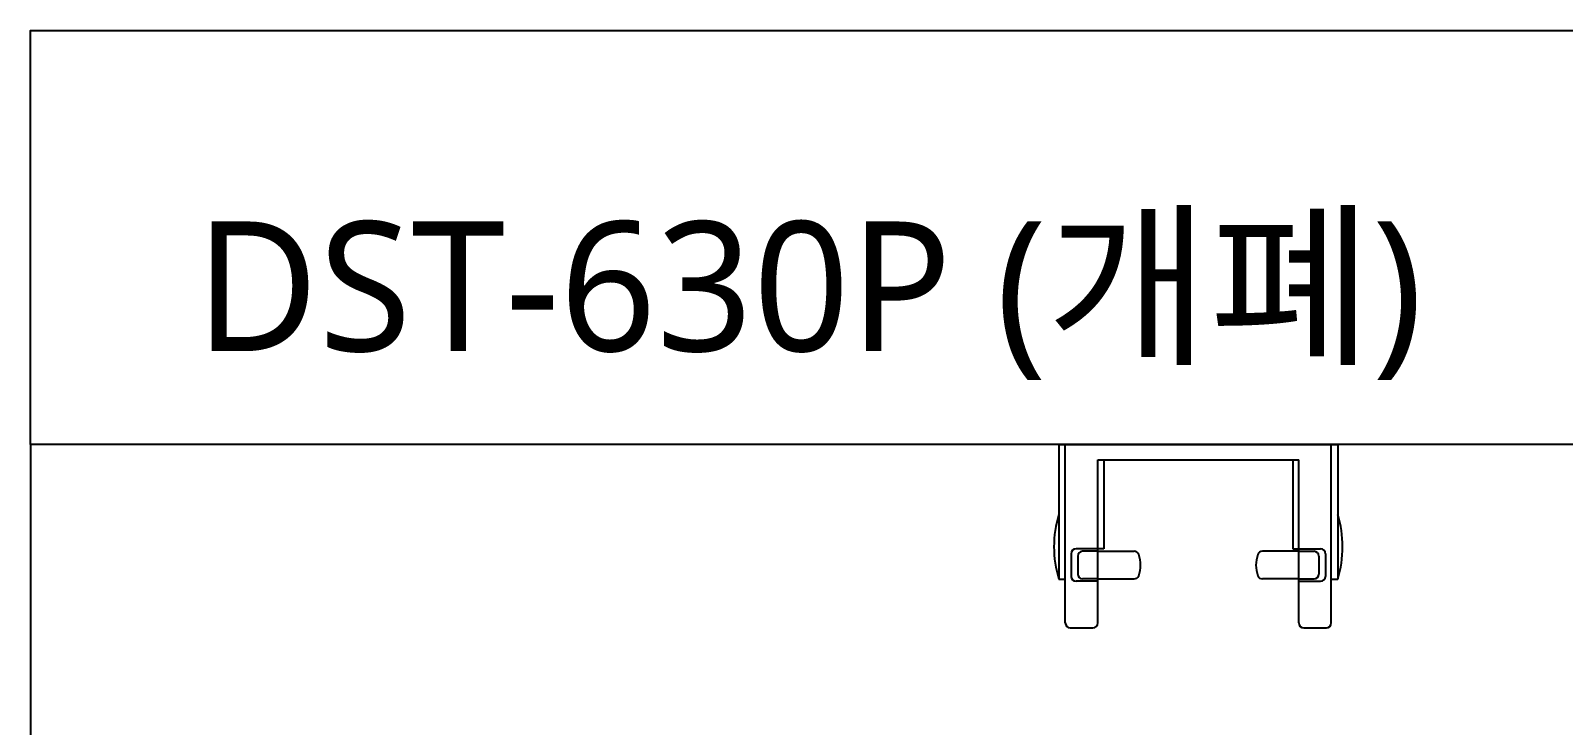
# Model space of a CAD drawing. Extents: x -4358 to 1981, y -50 to 2478.
# Drawn here: x -654 to 291, y 2049 to 2478 of the extents above; entities that cross this region are included whole.
import ezdxf

# ---------------------------------------------------------------- set-up
doc = ezdxf.new("R2010")
doc.units = 0
doc.header["$LTSCALE"] = 20
doc.header["$MEASUREMENT"] = 0
doc.layers.get('0').update_dxf_attribs({"linetype": 'CONTINUOUS'})
for name, color, linetype in [('3', 3, 'CONTINUOUS'), ('4', 4, 'CONTINUOUS'), ('6', 6, 'CONTINUOUS')]:
    doc.layers.add(name, color=color, linetype=linetype)
doc.styles.add('GHS', font='romans', dxfattribs={"bigfont": 'ghs'})

msp = doc.modelspace()

# ---------------------------------------------------------------- linework, layer by layer
at = {"layer": '3', "color": 7}
msp.add_lwpolyline([(-653.9, 2222.65), (-653.9, 2478.03), (1981.24, 2478.03), (1981.24, 297.62), (1273.6, 297.62)], dxfattribs=at)
at = {"layer": '4'}
for p, q in [((-19.9, 2222.65), (152.1, 2222.65)), ((-19.9, 2222.65), (-19.9, 2139.65)), ((-15.9, 2112.65), (-15.9, 2222.65)), ((148.1, 2112.65), (148.1, 2222.65)), ((152.1, 2222.65), (152.1, 2139.65)), ((4.1, 2213.35), (128.1, 2213.35)), ((4.1, 2112.65), (4.1, 2213.35)), ((7.87, 2213.35), (7.87, 2158.35)), ((124.33, 2213.35), (124.33, 2158.35)), ((128.1, 2112.65), (128.1, 2213.35)), ((-12.28, 2155.35), (-12.28, 2141.35)), ((4.1, 2158.35), (-9.28, 2158.35)), ((4.1, 2156.85), (-5.28, 2156.85)), ((7.87, 2158.35), (4.1, 2158.35)), ((4.1, 2156.85), (26.55, 2156.85)), ((128.1, 2156.85), (105.64, 2156.85)), ((124.33, 2158.35), (128.1, 2158.35)), ((128.1, 2158.35), (141.47, 2158.35)), ((128.1, 2156.85), (137.47, 2156.85)), ((144.47, 2155.35), (144.47, 2141.35)), ((-8.28, 2153.85), (-8.28, 2142.85)), ((140.47, 2153.85), (140.47, 2142.85)), ((-19.9, 2139.65), (-15.9, 2139.65)), ((4.1, 2138.35), (-9.28, 2138.35)), ((4.1, 2139.85), (-5.28, 2139.85)), ((4.1, 2139.85), (26.55, 2139.85)), ((128.1, 2139.85), (105.64, 2139.85)), ((128.1, 2139.85), (137.47, 2139.85)), ((128.1, 2138.35), (141.47, 2138.35)), ((148.1, 2139.65), (152.1, 2139.65)), ((-12.9, 2109.65), (1.1, 2109.65)), ((131.1, 2109.65), (145.1, 2109.65))]:
    msp.add_line(p, q, dxfattribs=at)
for centre, radius, start, end in [((45.27, 2159.65), 68.18, 162.94091, 197.05909), ((86.92, 2159.65), 68.18, 342.94091, 17.05909), ((-9.28, 2155.35), 3, 90, 180), ((-5.28, 2153.85), 3, 90, 180), ((26.55, 2153.85), 3, 20.74303, 90), ((12.03, 2148.35), 18.53, 339.25697, 20.74303), ((120.17, 2148.35), 18.53, 159.25697, 200.74303), ((105.64, 2153.85), 3, 90, 159.25697), ((137.47, 2153.85), 3, 0, 90), ((141.47, 2155.35), 3, 0, 90), ((-9.28, 2141.35), 3, 180, 270), ((-5.28, 2142.85), 3, 180, 270), ((26.55, 2142.85), 3, 270, 339.25697), ((105.64, 2142.85), 3, 200.74303, 270), ((137.47, 2142.85), 3, 270, 0), ((141.47, 2141.35), 3, 270, 0), ((-12.9, 2112.65), 3, 180, 270), ((1.1, 2112.65), 3, 270, 0), ((131.1, 2112.65), 3, 180, 270), ((145.1, 2112.65), 3, 270, 0)]:
    msp.add_arc(centre, radius, start, end, dxfattribs=at)
at = {"layer": '6'}
msp.add_lwpolyline([(346.1, 2222.65), (-653.9, 2222.65), (-653.9, 297.62), (1273.6, 297.62), (1273.6, 1322.62)], dxfattribs=at)

# ---------------------------------------------------------------- texts
at = {"insert": (-552.42, 2360.32), "char_height": 80, "width": 994.6433, "attachment_point": 1, "style": 'GHS'}
msp.add_mtext('{\\fNanumGothic|b0|i0|c0|p50;DST-630P\\fNanumGothic|b0|i0|c129|p50; (개폐)}', dxfattribs=at)

doc.saveas('drawing.dxf')
